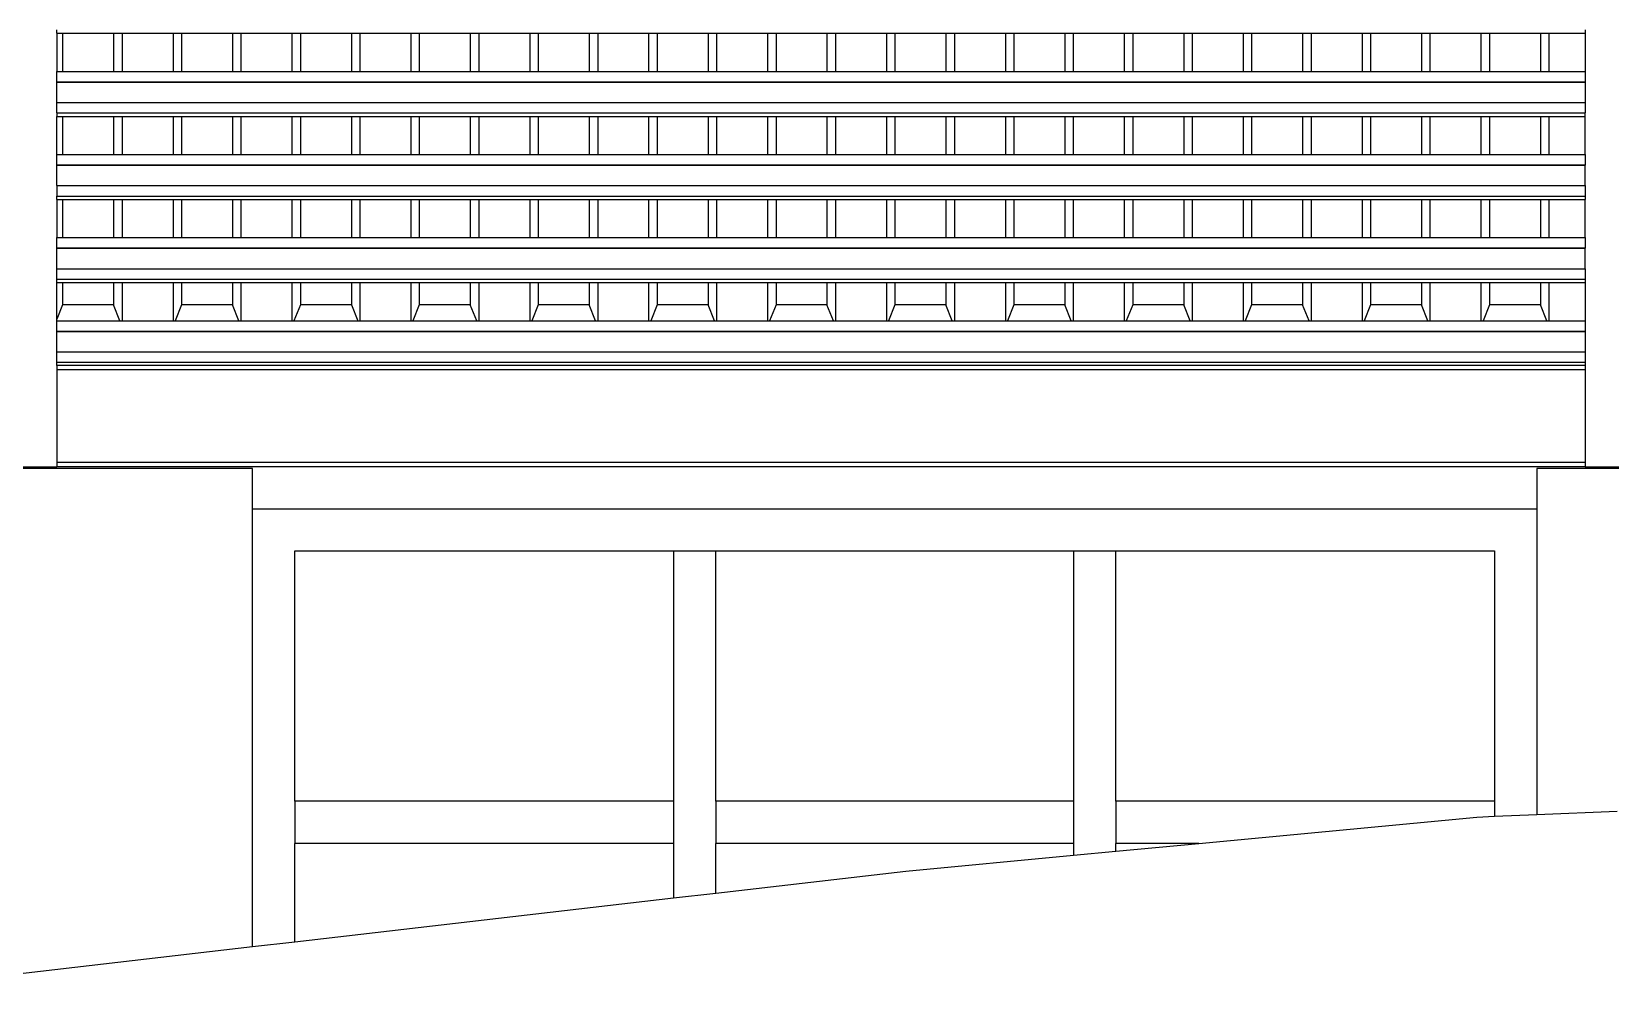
# Model space of a CAD drawing. Extents: x -101 to 101, y -14 to 18.
# Drawn here: x -58.902 to -55.152, y 7.873 to 10.178 of the extents above; entities that cross this region are included whole.
import ezdxf

# ---------------------------------------------------------------- set-up
doc = ezdxf.new("R2010")
doc.units = 0
doc.layers.get('0').update_dxf_attribs({"linetype": 'CONTINUOUS'})
doc.layers.add('SECTIONCUTEDGES', color=7, linetype='CONTINUOUS')

msp = doc.modelspace()

# ---------------------------------------------------------------- linework, layer by layer
for p, q in [((-58.8423, 10.1742), (-58.8423, 10.1824)), ((-58.8423, 10.1742), (-58.8286, 10.1742)), ((-58.8423, 10.1742), (-58.8423, 10.0838)), ((-58.8286, 10.1742), (-58.8286, 10.0838)), ((-58.8286, 10.1742), (-58.7075, 10.1742)), ((-58.7075, 10.1742), (-58.7075, 10.0838)), ((-58.7075, 10.1742), (-58.6874, 10.1742)), ((-58.6874, 10.1742), (-58.6874, 10.0838)), ((-58.6874, 10.1742), (-58.5663, 10.1742)), ((-58.5663, 10.1742), (-58.5663, 10.0838)), ((-58.5663, 10.1742), (-58.5462, 10.1742)), ((-58.5462, 10.1742), (-58.5462, 10.0838)), ((-58.5462, 10.1742), (-58.4251, 10.1742)), ((-58.4251, 10.1742), (-58.4251, 10.0838)), ((-58.4251, 10.1742), (-58.405, 10.1742)), ((-58.405, 10.1742), (-58.405, 10.0838)), ((-58.405, 10.1742), (-58.2839, 10.1742)), ((-58.2839, 10.1742), (-58.2839, 10.0838)), ((-58.2839, 10.1742), (-58.2637, 10.1742)), ((-58.2637, 10.1742), (-58.2637, 10.0838)), ((-58.2637, 10.1742), (-58.1427, 10.1742)), ((-58.1427, 10.1742), (-58.1427, 10.0838)), ((-58.1427, 10.1742), (-58.1225, 10.1742)), ((-58.1225, 10.1742), (-58.1225, 10.0838)), ((-58.1225, 10.1742), (-58.0015, 10.1742)), ((-58.0015, 10.1742), (-58.0015, 10.0838)), ((-58.0015, 10.1742), (-57.9813, 10.1742)), ((-57.9813, 10.1742), (-57.9813, 10.0838)), ((-57.9813, 10.1742), (-57.8603, 10.1742)), ((-57.8603, 10.1742), (-57.8603, 10.0838)), ((-57.8603, 10.1742), (-57.8401, 10.1742)), ((-57.8401, 10.1742), (-57.8401, 10.0838)), ((-57.8401, 10.1742), (-57.7191, 10.1742)), ((-57.7191, 10.1742), (-57.7191, 10.0838)), ((-57.7191, 10.1742), (-57.6989, 10.1742)), ((-57.6989, 10.1742), (-57.6989, 10.0838)), ((-57.6989, 10.1742), (-57.5779, 10.1742)), ((-57.5779, 10.1742), (-57.5779, 10.0838)), ((-57.5779, 10.1742), (-57.5577, 10.1742)), ((-57.5577, 10.1742), (-57.5577, 10.0838)), ((-57.5577, 10.1742), (-57.4367, 10.1742)), ((-57.4367, 10.1742), (-57.4367, 10.0838)), ((-57.4367, 10.1742), (-57.4165, 10.1742)), ((-57.4165, 10.1742), (-57.4165, 10.0838)), ((-57.4165, 10.1742), (-57.2955, 10.1742)), ((-57.2955, 10.1742), (-57.2955, 10.0838)), ((-57.2955, 10.1742), (-57.2753, 10.1742)), ((-57.2753, 10.1742), (-57.2753, 10.0838)), ((-57.2753, 10.1742), (-57.1543, 10.1742)), ((-57.1543, 10.1742), (-57.1543, 10.0838)), ((-57.1543, 10.1742), (-57.1341, 10.1742)), ((-57.1341, 10.1742), (-57.1341, 10.0838)), ((-57.1341, 10.1742), (-57.0131, 10.1742)), ((-57.0131, 10.1742), (-57.0131, 10.0838)), ((-57.0131, 10.1742), (-56.9929, 10.1742)), ((-56.9929, 10.1742), (-56.9929, 10.0838)), ((-56.9929, 10.1742), (-56.8718, 10.1742)), ((-56.8718, 10.1742), (-56.8718, 10.0838)), ((-56.8718, 10.1742), (-56.8517, 10.1742)), ((-56.8517, 10.1742), (-56.8517, 10.0838)), ((-56.8517, 10.1742), (-56.7306, 10.1742)), ((-56.7306, 10.1742), (-56.7306, 10.0838)), ((-56.7306, 10.1742), (-56.7105, 10.1742)), ((-56.7105, 10.1742), (-56.7105, 10.0838)), ((-56.7105, 10.1742), (-56.5894, 10.1742)), ((-56.5894, 10.1742), (-56.5894, 10.0838)), ((-56.5894, 10.1742), (-56.5693, 10.1742)), ((-56.5693, 10.1742), (-56.5693, 10.0838)), ((-56.5693, 10.1742), (-56.4482, 10.1742)), ((-56.4482, 10.1742), (-56.4482, 10.0838)), ((-56.4482, 10.1742), (-56.4281, 10.1742)), ((-56.4281, 10.1742), (-56.4281, 10.0838)), ((-56.4281, 10.1742), (-56.307, 10.1742)), ((-56.307, 10.1742), (-56.307, 10.0838)), ((-56.307, 10.1742), (-56.2868, 10.1742)), ((-56.2868, 10.1742), (-56.2868, 10.0838)), ((-56.2868, 10.1742), (-56.1658, 10.1742)), ((-56.1658, 10.1742), (-56.1658, 10.0838)), ((-56.1658, 10.1742), (-56.1456, 10.1742)), ((-56.1456, 10.1742), (-56.1456, 10.0838)), ((-56.1456, 10.1742), (-56.0246, 10.1742)), ((-56.0246, 10.1742), (-56.0246, 10.0838)), ((-56.0246, 10.1742), (-56.0044, 10.1742)), ((-56.0044, 10.1742), (-56.0044, 10.0838)), ((-56.0044, 10.1742), (-55.8834, 10.1742)), ((-55.8834, 10.1742), (-55.8834, 10.0838)), ((-55.8834, 10.1742), (-55.8632, 10.1742)), ((-55.8632, 10.1742), (-55.8632, 10.0838)), ((-55.8632, 10.1742), (-55.7422, 10.1742)), ((-55.7422, 10.1742), (-55.7422, 10.0838)), ((-55.7422, 10.1742), (-55.722, 10.1742)), ((-55.722, 10.1742), (-55.722, 10.0838)), ((-55.722, 10.1742), (-55.601, 10.1742)), ((-55.601, 10.1742), (-55.601, 10.0838)), ((-55.601, 10.1742), (-55.5808, 10.1742)), ((-55.5808, 10.1742), (-55.5808, 10.0838)), ((-55.5808, 10.1742), (-55.4598, 10.1742)), ((-55.4598, 10.1742), (-55.4598, 10.0838)), ((-55.4598, 10.1742), (-55.4396, 10.1742)), ((-55.4396, 10.1742), (-55.4396, 10.0838)), ((-55.4396, 10.1742), (-55.3186, 10.1742)), ((-55.3186, 10.1742), (-55.3186, 10.0838)), ((-55.3186, 10.1742), (-55.2984, 10.1742)), ((-55.2984, 10.1742), (-55.2984, 10.0838)), ((-55.2984, 10.1742), (-55.2123, 10.1742)), ((-55.2123, 10.1824), (-55.2123, 10.1742)), ((-55.2123, 10.1742), (-55.2123, 10.0838)), ((-58.8423, 10.0838), (-58.8286, 10.0838)), ((-58.8423, 10.0591), (-58.8423, 10.0838)), ((-58.8423, 10.0591), (-55.2123, 10.0591)), ((-58.8423, 10.0583), (-58.8423, 10.0591)), ((-58.8423, 10.0583), (-55.2123, 10.0583)), ((-58.8423, 10.0098), (-58.8423, 10.0583)), ((-58.8286, 10.0838), (-58.7075, 10.0838)), ((-58.7075, 10.0838), (-58.6874, 10.0838)), ((-58.6874, 10.0838), (-58.5663, 10.0838)), ((-58.5663, 10.0838), (-58.5462, 10.0838)), ((-58.5462, 10.0838), (-58.4251, 10.0838)), ((-58.4251, 10.0838), (-58.405, 10.0838)), ((-58.405, 10.0838), (-58.2839, 10.0838)), ((-58.2839, 10.0838), (-58.2637, 10.0838)), ((-58.2637, 10.0838), (-58.1427, 10.0838)), ((-58.1427, 10.0838), (-58.1225, 10.0838)), ((-58.1225, 10.0838), (-58.0015, 10.0838)), ((-58.0015, 10.0838), (-57.9813, 10.0838)), ((-57.9813, 10.0838), (-57.8603, 10.0838)), ((-57.8603, 10.0838), (-57.8401, 10.0838)), ((-57.8401, 10.0838), (-57.7191, 10.0838)), ((-57.7191, 10.0838), (-57.6989, 10.0838)), ((-57.6989, 10.0838), (-57.5779, 10.0838)), ((-57.5779, 10.0838), (-57.5577, 10.0838)), ((-57.5577, 10.0838), (-57.4367, 10.0838)), ((-57.4367, 10.0838), (-57.4165, 10.0838)), ((-57.4165, 10.0838), (-57.2955, 10.0838)), ((-57.2955, 10.0838), (-57.2753, 10.0838)), ((-57.2753, 10.0838), (-57.1543, 10.0838)), ((-57.1543, 10.0838), (-57.1341, 10.0838)), ((-57.1341, 10.0838), (-57.0131, 10.0838)), ((-57.0131, 10.0838), (-56.9929, 10.0838)), ((-56.9929, 10.0838), (-56.8718, 10.0838)), ((-56.8718, 10.0838), (-56.8517, 10.0838)), ((-56.8517, 10.0838), (-56.7306, 10.0838)), ((-56.7306, 10.0838), (-56.7105, 10.0838)), ((-56.7105, 10.0838), (-56.5894, 10.0838)), ((-56.5894, 10.0838), (-56.5693, 10.0838)), ((-56.5693, 10.0838), (-56.4482, 10.0838)), ((-56.4482, 10.0838), (-56.4281, 10.0838)), ((-56.4281, 10.0838), (-56.307, 10.0838)), ((-56.307, 10.0838), (-56.2868, 10.0838)), ((-56.2868, 10.0838), (-56.1658, 10.0838)), ((-56.1658, 10.0838), (-56.1456, 10.0838)), ((-56.1456, 10.0838), (-56.0246, 10.0838)), ((-56.0246, 10.0838), (-56.0044, 10.0838)), ((-56.0044, 10.0838), (-55.8834, 10.0838)), ((-55.8834, 10.0838), (-55.8632, 10.0838)), ((-55.8632, 10.0838), (-55.7422, 10.0838)), ((-55.7422, 10.0838), (-55.722, 10.0838)), ((-55.722, 10.0838), (-55.601, 10.0838)), ((-55.601, 10.0838), (-55.5808, 10.0838)), ((-55.5808, 10.0838), (-55.4598, 10.0838)), ((-55.4598, 10.0838), (-55.4396, 10.0838)), ((-55.4396, 10.0838), (-55.3186, 10.0838)), ((-55.3186, 10.0838), (-55.2984, 10.0838)), ((-55.2984, 10.0838), (-55.2123, 10.0838)), ((-55.2123, 10.0838), (-55.2123, 10.0591)), ((-55.2123, 10.0591), (-55.2123, 10.0583)), ((-55.2123, 10.0583), (-55.2123, 10.0098)), ((-58.8423, 10.0098), (-55.2123, 10.0098)), ((-58.8423, 9.9851), (-58.8423, 10.0098)), ((-58.8423, 9.9851), (-55.2123, 9.9851)), ((-58.8423, 9.9851), (-58.8423, 9.9769)), ((-58.8423, 9.9769), (-58.8286, 9.9769)), ((-58.8423, 9.8865), (-58.8423, 9.9769)), ((-58.8286, 9.9769), (-58.8286, 9.8865)), ((-58.8286, 9.9769), (-58.7075, 9.9769)), ((-58.7075, 9.9769), (-58.7075, 9.8865)), ((-58.7075, 9.9769), (-58.6874, 9.9769)), ((-58.6874, 9.9769), (-58.6874, 9.8865)), ((-58.6874, 9.9769), (-58.5663, 9.9769)), ((-58.5663, 9.9769), (-58.5663, 9.8865)), ((-58.5663, 9.9769), (-58.5462, 9.9769)), ((-58.5462, 9.9769), (-58.5462, 9.8865)), ((-58.5462, 9.9769), (-58.4251, 9.9769)), ((-58.4251, 9.9769), (-58.4251, 9.8865)), ((-58.4251, 9.9769), (-58.405, 9.9769)), ((-58.405, 9.9769), (-58.405, 9.8865)), ((-58.405, 9.9769), (-58.2839, 9.9769)), ((-58.2839, 9.9769), (-58.2839, 9.8865)), ((-58.2839, 9.9769), (-58.2637, 9.9769)), ((-58.2637, 9.9769), (-58.2637, 9.8865)), ((-58.2637, 9.9769), (-58.1427, 9.9769)), ((-58.1427, 9.9769), (-58.1427, 9.8865)), ((-58.1427, 9.9769), (-58.1225, 9.9769)), ((-58.1225, 9.9769), (-58.1225, 9.8865)), ((-58.1225, 9.9769), (-58.0015, 9.9769)), ((-58.0015, 9.9769), (-58.0015, 9.8865)), ((-58.0015, 9.9769), (-57.9813, 9.9769)), ((-57.9813, 9.9769), (-57.9813, 9.8865)), ((-57.9813, 9.9769), (-57.8603, 9.9769)), ((-57.8603, 9.9769), (-57.8603, 9.8865)), ((-57.8603, 9.9769), (-57.8401, 9.9769)), ((-57.8401, 9.9769), (-57.8401, 9.8865)), ((-57.8401, 9.9769), (-57.7191, 9.9769)), ((-57.7191, 9.9769), (-57.7191, 9.8865)), ((-57.7191, 9.9769), (-57.6989, 9.9769)), ((-57.6989, 9.9769), (-57.6989, 9.8865)), ((-57.6989, 9.9769), (-57.5779, 9.9769)), ((-57.5779, 9.9769), (-57.5779, 9.8865)), ((-57.5779, 9.9769), (-57.5577, 9.9769)), ((-57.5577, 9.9769), (-57.5577, 9.8865)), ((-57.5577, 9.9769), (-57.4367, 9.9769)), ((-57.4367, 9.9769), (-57.4367, 9.8865)), ((-57.4367, 9.9769), (-57.4165, 9.9769)), ((-57.4165, 9.9769), (-57.4165, 9.8865)), ((-57.4165, 9.9769), (-57.2955, 9.9769)), ((-57.2955, 9.9769), (-57.2955, 9.8865)), ((-57.2955, 9.9769), (-57.2753, 9.9769)), ((-57.2753, 9.9769), (-57.2753, 9.8865)), ((-57.2753, 9.9769), (-57.1543, 9.9769)), ((-57.1543, 9.9769), (-57.1543, 9.8865)), ((-57.1543, 9.9769), (-57.1341, 9.9769)), ((-57.1341, 9.9769), (-57.1341, 9.8865)), ((-57.1341, 9.9769), (-57.0131, 9.9769)), ((-57.0131, 9.9769), (-57.0131, 9.8865)), ((-57.0131, 9.9769), (-56.9929, 9.9769)), ((-56.9929, 9.9769), (-56.9929, 9.8865)), ((-56.9929, 9.9769), (-56.8718, 9.9769)), ((-56.8718, 9.9769), (-56.8718, 9.8865)), ((-56.8718, 9.9769), (-56.8517, 9.9769)), ((-56.8517, 9.9769), (-56.8517, 9.8865)), ((-56.8517, 9.9769), (-56.7306, 9.9769)), ((-56.7306, 9.9769), (-56.7306, 9.8865)), ((-56.7306, 9.9769), (-56.7105, 9.9769)), ((-56.7105, 9.9769), (-56.7105, 9.8865)), ((-56.7105, 9.9769), (-56.5894, 9.9769)), ((-56.5894, 9.9769), (-56.5894, 9.8865)), ((-56.5894, 9.9769), (-56.5693, 9.9769)), ((-56.5693, 9.9769), (-56.5693, 9.8865)), ((-56.5693, 9.9769), (-56.4482, 9.9769)), ((-56.4482, 9.9769), (-56.4482, 9.8865)), ((-56.4482, 9.9769), (-56.4281, 9.9769)), ((-56.4281, 9.9769), (-56.4281, 9.8865)), ((-56.4281, 9.9769), (-56.307, 9.9769)), ((-56.307, 9.9769), (-56.307, 9.8865)), ((-56.307, 9.9769), (-56.2868, 9.9769)), ((-56.2868, 9.9769), (-56.2868, 9.8865)), ((-56.2868, 9.9769), (-56.1658, 9.9769)), ((-56.1658, 9.9769), (-56.1658, 9.8865)), ((-56.1658, 9.9769), (-56.1456, 9.9769)), ((-56.1456, 9.9769), (-56.1456, 9.8865)), ((-56.1456, 9.9769), (-56.0246, 9.9769)), ((-56.0246, 9.9769), (-56.0246, 9.8865)), ((-56.0246, 9.9769), (-56.0044, 9.9769)), ((-56.0044, 9.9769), (-56.0044, 9.8865)), ((-56.0044, 9.9769), (-55.8834, 9.9769)), ((-55.8834, 9.9769), (-55.8834, 9.8865)), ((-55.8834, 9.9769), (-55.8632, 9.9769)), ((-55.8632, 9.9769), (-55.8632, 9.8865)), ((-55.8632, 9.9769), (-55.7422, 9.9769)), ((-55.7422, 9.9769), (-55.7422, 9.8865)), ((-55.7422, 9.9769), (-55.722, 9.9769)), ((-55.722, 9.9769), (-55.722, 9.8865)), ((-55.722, 9.9769), (-55.601, 9.9769)), ((-55.601, 9.9769), (-55.601, 9.8865)), ((-55.601, 9.9769), (-55.5808, 9.9769)), ((-55.5808, 9.9769), (-55.5808, 9.8865)), ((-55.5808, 9.9769), (-55.4598, 9.9769)), ((-55.4598, 9.9769), (-55.4598, 9.8865)), ((-55.4598, 9.9769), (-55.4396, 9.9769)), ((-55.4396, 9.9769), (-55.4396, 9.8865)), ((-55.4396, 9.9769), (-55.3186, 9.9769)), ((-55.3186, 9.9769), (-55.3186, 9.8865)), ((-55.3186, 9.9769), (-55.2984, 9.9769)), ((-55.2984, 9.9769), (-55.2984, 9.8865)), ((-55.2984, 9.9769), (-55.2123, 9.9769)), ((-55.2123, 10.0098), (-55.2123, 9.9851)), ((-55.2123, 9.9769), (-55.2123, 9.9851)), ((-55.2123, 9.8865), (-55.2123, 9.9769)), ((-58.8423, 9.8865), (-58.8286, 9.8865)), ((-58.8423, 9.8618), (-58.8423, 9.8865)), ((-58.8286, 9.8865), (-58.7075, 9.8865)), ((-58.7075, 9.8865), (-58.6874, 9.8865)), ((-58.6874, 9.8865), (-58.5663, 9.8865)), ((-58.5663, 9.8865), (-58.5462, 9.8865)), ((-58.5462, 9.8865), (-58.4251, 9.8865)), ((-58.4251, 9.8865), (-58.405, 9.8865)), ((-58.405, 9.8865), (-58.2839, 9.8865)), ((-58.2839, 9.8865), (-58.2637, 9.8865)), ((-58.2637, 9.8865), (-58.1427, 9.8865)), ((-58.1427, 9.8865), (-58.1225, 9.8865)), ((-58.1225, 9.8865), (-58.0015, 9.8865)), ((-58.0015, 9.8865), (-57.9813, 9.8865)), ((-57.9813, 9.8865), (-57.8603, 9.8865)), ((-57.8603, 9.8865), (-57.8401, 9.8865)), ((-57.8401, 9.8865), (-57.7191, 9.8865)), ((-57.7191, 9.8865), (-57.6989, 9.8865)), ((-57.6989, 9.8865), (-57.5779, 9.8865)), ((-57.5779, 9.8865), (-57.5577, 9.8865)), ((-57.5577, 9.8865), (-57.4367, 9.8865)), ((-57.4367, 9.8865), (-57.4165, 9.8865)), ((-57.4165, 9.8865), (-57.2955, 9.8865)), ((-57.2955, 9.8865), (-57.2753, 9.8865)), ((-57.2753, 9.8865), (-57.1543, 9.8865)), ((-57.1543, 9.8865), (-57.1341, 9.8865)), ((-57.1341, 9.8865), (-57.0131, 9.8865)), ((-57.0131, 9.8865), (-56.9929, 9.8865)), ((-56.9929, 9.8865), (-56.8718, 9.8865)), ((-56.8718, 9.8865), (-56.8517, 9.8865)), ((-56.8517, 9.8865), (-56.7306, 9.8865)), ((-56.7306, 9.8865), (-56.7105, 9.8865)), ((-56.7105, 9.8865), (-56.5894, 9.8865)), ((-56.5894, 9.8865), (-56.5693, 9.8865)), ((-56.5693, 9.8865), (-56.4482, 9.8865)), ((-56.4482, 9.8865), (-56.4281, 9.8865)), ((-56.4281, 9.8865), (-56.307, 9.8865)), ((-56.307, 9.8865), (-56.2868, 9.8865)), ((-56.2868, 9.8865), (-56.1658, 9.8865)), ((-56.1658, 9.8865), (-56.1456, 9.8865)), ((-56.1456, 9.8865), (-56.0246, 9.8865)), ((-56.0246, 9.8865), (-56.0044, 9.8865)), ((-56.0044, 9.8865), (-55.8834, 9.8865)), ((-55.8834, 9.8865), (-55.8632, 9.8865)), ((-55.8632, 9.8865), (-55.7422, 9.8865)), ((-55.7422, 9.8865), (-55.722, 9.8865)), ((-55.722, 9.8865), (-55.601, 9.8865)), ((-55.601, 9.8865), (-55.5808, 9.8865)), ((-55.5808, 9.8865), (-55.4598, 9.8865)), ((-55.4598, 9.8865), (-55.4396, 9.8865)), ((-55.4396, 9.8865), (-55.3186, 9.8865)), ((-55.3186, 9.8865), (-55.2984, 9.8865)), ((-55.2984, 9.8865), (-55.2123, 9.8865)), ((-55.2123, 9.8865), (-55.2123, 9.8618)), ((-58.8423, 9.8618), (-55.2123, 9.8618)), ((-58.8423, 9.861), (-58.8423, 9.8618)), ((-58.8423, 9.861), (-55.2123, 9.861)), ((-58.8423, 9.8125), (-58.8423, 9.861)), ((-55.2123, 9.8618), (-55.2123, 9.861)), ((-55.2123, 9.8125), (-55.2123, 9.861)), ((-58.8423, 9.8125), (-55.2123, 9.8125)), ((-58.8423, 9.8125), (-58.8423, 9.7879)), ((-58.8423, 9.7879), (-55.2123, 9.7879)), ((-58.8423, 9.7796), (-58.8423, 9.7879)), ((-55.2123, 9.8125), (-55.2123, 9.7879)), ((-55.2123, 9.7879), (-55.2123, 9.7796)), ((-58.8423, 9.7796), (-58.8286, 9.7796)), ((-58.8423, 9.7796), (-58.8423, 9.6892)), ((-58.8286, 9.7796), (-58.8286, 9.6892)), ((-58.8286, 9.7796), (-58.7075, 9.7796)), ((-58.7075, 9.7796), (-58.7075, 9.6892)), ((-58.7075, 9.7796), (-58.6874, 9.7796)), ((-58.6874, 9.7796), (-58.6874, 9.6892)), ((-58.6874, 9.7796), (-58.5663, 9.7796)), ((-58.5663, 9.7796), (-58.5663, 9.6892)), ((-58.5663, 9.7796), (-58.5462, 9.7796)), ((-58.5462, 9.7796), (-58.5462, 9.6892)), ((-58.5462, 9.7796), (-58.4251, 9.7796)), ((-58.4251, 9.7796), (-58.4251, 9.6892)), ((-58.4251, 9.7796), (-58.405, 9.7796)), ((-58.405, 9.7796), (-58.405, 9.6892)), ((-58.405, 9.7796), (-58.2839, 9.7796)), ((-58.2839, 9.7796), (-58.2839, 9.6892)), ((-58.2839, 9.7796), (-58.2637, 9.7796)), ((-58.2637, 9.7796), (-58.2637, 9.6892)), ((-58.2637, 9.7796), (-58.1427, 9.7796)), ((-58.1427, 9.7796), (-58.1427, 9.6892)), ((-58.1427, 9.7796), (-58.1225, 9.7796)), ((-58.1225, 9.7796), (-58.1225, 9.6892)), ((-58.1225, 9.7796), (-58.0015, 9.7796)), ((-58.0015, 9.7796), (-58.0015, 9.6892)), ((-58.0015, 9.7796), (-57.9813, 9.7796)), ((-57.9813, 9.7796), (-57.9813, 9.6892)), ((-57.9813, 9.7796), (-57.8603, 9.7796)), ((-57.8603, 9.7796), (-57.8603, 9.6892)), ((-57.8603, 9.7796), (-57.8401, 9.7796)), ((-57.8401, 9.7796), (-57.8401, 9.6892)), ((-57.8401, 9.7796), (-57.7191, 9.7796)), ((-57.7191, 9.7796), (-57.7191, 9.6892)), ((-57.7191, 9.7796), (-57.6989, 9.7796)), ((-57.6989, 9.7796), (-57.6989, 9.6892)), ((-57.6989, 9.7796), (-57.5779, 9.7796)), ((-57.5779, 9.7796), (-57.5779, 9.6892)), ((-57.5779, 9.7796), (-57.5577, 9.7796)), ((-57.5577, 9.7796), (-57.5577, 9.6892)), ((-57.5577, 9.7796), (-57.4367, 9.7796)), ((-57.4367, 9.7796), (-57.4367, 9.6892)), ((-57.4367, 9.7796), (-57.4165, 9.7796)), ((-57.4165, 9.7796), (-57.4165, 9.6892)), ((-57.4165, 9.7796), (-57.2955, 9.7796)), ((-57.2955, 9.7796), (-57.2955, 9.6892)), ((-57.2955, 9.7796), (-57.2753, 9.7796)), ((-57.2753, 9.7796), (-57.2753, 9.6892)), ((-57.2753, 9.7796), (-57.1543, 9.7796)), ((-57.1543, 9.7796), (-57.1543, 9.6892)), ((-57.1543, 9.7796), (-57.1341, 9.7796)), ((-57.1341, 9.7796), (-57.1341, 9.6892)), ((-57.1341, 9.7796), (-57.0131, 9.7796)), ((-57.0131, 9.7796), (-57.0131, 9.6892)), ((-57.0131, 9.7796), (-56.9929, 9.7796)), ((-56.9929, 9.7796), (-56.9929, 9.6892)), ((-56.9929, 9.7796), (-56.8718, 9.7796)), ((-56.8718, 9.7796), (-56.8718, 9.6892)), ((-56.8718, 9.7796), (-56.8517, 9.7796)), ((-56.8517, 9.7796), (-56.8517, 9.6892)), ((-56.8517, 9.7796), (-56.7306, 9.7796)), ((-56.7306, 9.7796), (-56.7306, 9.6892)), ((-56.7306, 9.7796), (-56.7105, 9.7796)), ((-56.7105, 9.7796), (-56.7105, 9.6892)), ((-56.7105, 9.7796), (-56.5894, 9.7796)), ((-56.5894, 9.7796), (-56.5894, 9.6892)), ((-56.5894, 9.7796), (-56.5693, 9.7796)), ((-56.5693, 9.7796), (-56.5693, 9.6892)), ((-56.5693, 9.7796), (-56.4482, 9.7796)), ((-56.4482, 9.7796), (-56.4482, 9.6892)), ((-56.4482, 9.7796), (-56.4281, 9.7796)), ((-56.4281, 9.7796), (-56.4281, 9.6892)), ((-56.4281, 9.7796), (-56.307, 9.7796)), ((-56.307, 9.7796), (-56.307, 9.6892)), ((-56.307, 9.7796), (-56.2868, 9.7796)), ((-56.2868, 9.7796), (-56.2868, 9.6892)), ((-56.2868, 9.7796), (-56.1658, 9.7796)), ((-56.1658, 9.7796), (-56.1658, 9.6892)), ((-56.1658, 9.7796), (-56.1456, 9.7796)), ((-56.1456, 9.7796), (-56.1456, 9.6892)), ((-56.1456, 9.7796), (-56.0246, 9.7796)), ((-56.0246, 9.7796), (-56.0246, 9.6892)), ((-56.0246, 9.7796), (-56.0044, 9.7796)), ((-56.0044, 9.7796), (-56.0044, 9.6892)), ((-56.0044, 9.7796), (-55.8834, 9.7796)), ((-55.8834, 9.7796), (-55.8834, 9.6892)), ((-55.8834, 9.7796), (-55.8632, 9.7796)), ((-55.8632, 9.7796), (-55.8632, 9.6892)), ((-55.8632, 9.7796), (-55.7422, 9.7796)), ((-55.7422, 9.7796), (-55.7422, 9.6892)), ((-55.7422, 9.7796), (-55.722, 9.7796)), ((-55.722, 9.7796), (-55.722, 9.6892)), ((-55.722, 9.7796), (-55.601, 9.7796)), ((-55.601, 9.7796), (-55.601, 9.6892)), ((-55.601, 9.7796), (-55.5808, 9.7796)), ((-55.5808, 9.7796), (-55.5808, 9.6892)), ((-55.5808, 9.7796), (-55.4598, 9.7796)), ((-55.4598, 9.7796), (-55.4598, 9.6892)), ((-55.4598, 9.7796), (-55.4396, 9.7796)), ((-55.4396, 9.7796), (-55.4396, 9.6892)), ((-55.4396, 9.7796), (-55.3186, 9.7796)), ((-55.3186, 9.7796), (-55.3186, 9.6892)), ((-55.3186, 9.7796), (-55.2984, 9.7796)), ((-55.2984, 9.7796), (-55.2984, 9.6892)), ((-55.2984, 9.7796), (-55.2123, 9.7796)), ((-55.2123, 9.6892), (-55.2123, 9.7796)), ((-58.8423, 9.6892), (-58.8286, 9.6892)), ((-58.8423, 9.6646), (-58.8423, 9.6892)), ((-58.8286, 9.6892), (-58.7075, 9.6892)), ((-58.7075, 9.6892), (-58.6874, 9.6892)), ((-58.6874, 9.6892), (-58.5663, 9.6892)), ((-58.5663, 9.6892), (-58.5462, 9.6892)), ((-58.5462, 9.6892), (-58.4251, 9.6892)), ((-58.4251, 9.6892), (-58.405, 9.6892)), ((-58.405, 9.6892), (-58.2839, 9.6892)), ((-58.2839, 9.6892), (-58.2637, 9.6892)), ((-58.2637, 9.6892), (-58.1427, 9.6892)), ((-58.1427, 9.6892), (-58.1225, 9.6892)), ((-58.1225, 9.6892), (-58.0015, 9.6892)), ((-58.0015, 9.6892), (-57.9813, 9.6892)), ((-57.9813, 9.6892), (-57.8603, 9.6892)), ((-57.8603, 9.6892), (-57.8401, 9.6892)), ((-57.8401, 9.6892), (-57.7191, 9.6892)), ((-57.7191, 9.6892), (-57.6989, 9.6892)), ((-57.6989, 9.6892), (-57.5779, 9.6892)), ((-57.5779, 9.6892), (-57.5577, 9.6892)), ((-57.5577, 9.6892), (-57.4367, 9.6892)), ((-57.4367, 9.6892), (-57.4165, 9.6892)), ((-57.4165, 9.6892), (-57.2955, 9.6892)), ((-57.2955, 9.6892), (-57.2753, 9.6892)), ((-57.2753, 9.6892), (-57.1543, 9.6892)), ((-57.1543, 9.6892), (-57.1341, 9.6892)), ((-57.1341, 9.6892), (-57.0131, 9.6892)), ((-57.0131, 9.6892), (-56.9929, 9.6892)), ((-56.9929, 9.6892), (-56.8718, 9.6892)), ((-56.8718, 9.6892), (-56.8517, 9.6892)), ((-56.8517, 9.6892), (-56.7306, 9.6892)), ((-56.7306, 9.6892), (-56.7105, 9.6892)), ((-56.7105, 9.6892), (-56.5894, 9.6892)), ((-56.5894, 9.6892), (-56.5693, 9.6892)), ((-56.5693, 9.6892), (-56.4482, 9.6892)), ((-56.4482, 9.6892), (-56.4281, 9.6892)), ((-56.4281, 9.6892), (-56.307, 9.6892)), ((-56.307, 9.6892), (-56.2868, 9.6892)), ((-56.2868, 9.6892), (-56.1658, 9.6892)), ((-56.1658, 9.6892), (-56.1456, 9.6892)), ((-56.1456, 9.6892), (-56.0246, 9.6892)), ((-56.0246, 9.6892), (-56.0044, 9.6892)), ((-56.0044, 9.6892), (-55.8834, 9.6892)), ((-55.8834, 9.6892), (-55.8632, 9.6892)), ((-55.8632, 9.6892), (-55.7422, 9.6892)), ((-55.7422, 9.6892), (-55.722, 9.6892)), ((-55.722, 9.6892), (-55.601, 9.6892)), ((-55.601, 9.6892), (-55.5808, 9.6892)), ((-55.5808, 9.6892), (-55.4598, 9.6892)), ((-55.4598, 9.6892), (-55.4396, 9.6892)), ((-55.4396, 9.6892), (-55.3186, 9.6892)), ((-55.3186, 9.6892), (-55.2984, 9.6892)), ((-55.2984, 9.6892), (-55.2123, 9.6892)), ((-55.2123, 9.6892), (-55.2123, 9.6646)), ((-58.8423, 9.6646), (-55.2123, 9.6646)), ((-58.8423, 9.6637), (-58.8423, 9.6646)), ((-58.8423, 9.6637), (-55.2123, 9.6637)), ((-58.8423, 9.6152), (-58.8423, 9.6637)), ((-55.2123, 9.6646), (-55.2123, 9.6637)), ((-55.2123, 9.6152), (-55.2123, 9.6637)), ((-58.8423, 9.6152), (-55.2123, 9.6152)), ((-58.8423, 9.5906), (-58.8423, 9.6152)), ((-55.2123, 9.6152), (-55.2123, 9.5906)), ((-58.8423, 9.5906), (-55.2123, 9.5906)), ((-58.8423, 9.5824), (-58.8423, 9.5906)), ((-58.8423, 9.5824), (-58.8286, 9.5824)), ((-58.8423, 9.4958), (-58.8423, 9.5824)), ((-58.8286, 9.5824), (-58.8286, 9.5292)), ((-58.8286, 9.5824), (-58.7075, 9.5824)), ((-58.7075, 9.5824), (-58.7075, 9.5292)), ((-58.7075, 9.5824), (-58.6874, 9.5824)), ((-58.6874, 9.5824), (-58.6874, 9.4919)), ((-58.6874, 9.5824), (-58.5663, 9.5824)), ((-58.5663, 9.5824), (-58.5663, 9.4919)), ((-58.5663, 9.5824), (-58.5462, 9.5824)), ((-58.5462, 9.5824), (-58.5462, 9.5292)), ((-58.5462, 9.5824), (-58.4251, 9.5824)), ((-58.4251, 9.5824), (-58.4251, 9.5292)), ((-58.4251, 9.5824), (-58.405, 9.5824)), ((-58.405, 9.5824), (-58.405, 9.4919)), ((-58.405, 9.5824), (-58.2839, 9.5824)), ((-58.2839, 9.5824), (-58.2839, 9.4919)), ((-58.2839, 9.5824), (-58.2637, 9.5824)), ((-58.2637, 9.5824), (-58.2637, 9.5292)), ((-58.2637, 9.5824), (-58.1427, 9.5824)), ((-58.1427, 9.5824), (-58.1427, 9.5292)), ((-58.1427, 9.5824), (-58.1225, 9.5824)), ((-58.1225, 9.5824), (-58.1225, 9.4919)), ((-58.1225, 9.5824), (-58.0015, 9.5824)), ((-58.0015, 9.5824), (-58.0015, 9.4919)), ((-58.0015, 9.5824), (-57.9813, 9.5824)), ((-57.9813, 9.5824), (-57.9813, 9.5292)), ((-57.9813, 9.5824), (-57.8603, 9.5824)), ((-57.8603, 9.5824), (-57.8603, 9.5292)), ((-57.8603, 9.5824), (-57.8401, 9.5824)), ((-57.8401, 9.5824), (-57.8401, 9.4919)), ((-57.8401, 9.5824), (-57.7191, 9.5824)), ((-57.7191, 9.5824), (-57.7191, 9.4919)), ((-57.7191, 9.5824), (-57.6989, 9.5824)), ((-57.6989, 9.5824), (-57.6989, 9.5292)), ((-57.6989, 9.5824), (-57.5779, 9.5824)), ((-57.5779, 9.5824), (-57.5779, 9.5292)), ((-57.5779, 9.5824), (-57.5577, 9.5824)), ((-57.5577, 9.5824), (-57.5577, 9.4919)), ((-57.5577, 9.5824), (-57.4367, 9.5824)), ((-57.4367, 9.5824), (-57.4367, 9.4919)), ((-57.4367, 9.5824), (-57.4165, 9.5824)), ((-57.4165, 9.5824), (-57.4165, 9.5292)), ((-57.4165, 9.5824), (-57.2955, 9.5824)), ((-57.2955, 9.5824), (-57.2955, 9.5292)), ((-57.2955, 9.5824), (-57.2753, 9.5824)), ((-57.2753, 9.5824), (-57.2753, 9.4919)), ((-57.2753, 9.5824), (-57.1543, 9.5824)), ((-57.1543, 9.5824), (-57.1543, 9.4919)), ((-57.1543, 9.5824), (-57.1341, 9.5824)), ((-57.1341, 9.5824), (-57.1341, 9.5292)), ((-57.1341, 9.5824), (-57.0131, 9.5824)), ((-57.0131, 9.5824), (-57.0131, 9.5292)), ((-57.0131, 9.5824), (-56.9929, 9.5824)), ((-56.9929, 9.5824), (-56.9929, 9.4919)), ((-56.9929, 9.5824), (-56.8718, 9.5824)), ((-56.8718, 9.5824), (-56.8718, 9.4919)), ((-56.8718, 9.5824), (-56.8517, 9.5824)), ((-56.8517, 9.5824), (-56.8517, 9.5292)), ((-56.8517, 9.5824), (-56.7306, 9.5824)), ((-56.7306, 9.5824), (-56.7306, 9.5292)), ((-56.7306, 9.5824), (-56.7105, 9.5824)), ((-56.7105, 9.5824), (-56.7105, 9.4919)), ((-56.7105, 9.5824), (-56.5894, 9.5824)), ((-56.5894, 9.5824), (-56.5894, 9.4919)), ((-56.5894, 9.5824), (-56.5693, 9.5824)), ((-56.5693, 9.5824), (-56.5693, 9.5292)), ((-56.5693, 9.5824), (-56.4482, 9.5824)), ((-56.4482, 9.5824), (-56.4482, 9.5292)), ((-56.4482, 9.5824), (-56.4281, 9.5824)), ((-56.4281, 9.5824), (-56.4281, 9.4919)), ((-56.4281, 9.5824), (-56.307, 9.5824)), ((-56.307, 9.5824), (-56.307, 9.4919)), ((-56.307, 9.5824), (-56.2868, 9.5824)), ((-56.2868, 9.5824), (-56.2868, 9.5292)), ((-56.2868, 9.5824), (-56.1658, 9.5824)), ((-56.1658, 9.5824), (-56.1658, 9.5292)), ((-56.1658, 9.5824), (-56.1456, 9.5824)), ((-56.1456, 9.5824), (-56.1456, 9.4919)), ((-56.1456, 9.5824), (-56.0246, 9.5824)), ((-56.0246, 9.5824), (-56.0246, 9.4919)), ((-56.0246, 9.5824), (-56.0044, 9.5824)), ((-56.0044, 9.5824), (-56.0044, 9.5292)), ((-56.0044, 9.5824), (-55.8834, 9.5824)), ((-55.8834, 9.5824), (-55.8834, 9.5292)), ((-55.8834, 9.5824), (-55.8632, 9.5824)), ((-55.8632, 9.5824), (-55.8632, 9.4919)), ((-55.8632, 9.5824), (-55.7422, 9.5824)), ((-55.7422, 9.5824), (-55.7422, 9.4919)), ((-55.7422, 9.5824), (-55.722, 9.5824)), ((-55.722, 9.5824), (-55.722, 9.5292)), ((-55.722, 9.5824), (-55.601, 9.5824)), ((-55.601, 9.5824), (-55.601, 9.5292)), ((-55.601, 9.5824), (-55.5808, 9.5824)), ((-55.5808, 9.5824), (-55.5808, 9.4919)), ((-55.5808, 9.5824), (-55.4598, 9.5824)), ((-55.4598, 9.5824), (-55.4598, 9.4919)), ((-55.4598, 9.5824), (-55.4396, 9.5824)), ((-55.4396, 9.5824), (-55.4396, 9.5292)), ((-55.4396, 9.5824), (-55.3186, 9.5824)), ((-55.3186, 9.5824), (-55.3186, 9.5292)), ((-55.3186, 9.5824), (-55.2984, 9.5824)), ((-55.2984, 9.5824), (-55.2984, 9.4919)), ((-55.2984, 9.5824), (-55.2123, 9.5824)), ((-55.2123, 9.5906), (-55.2123, 9.5824)), ((-55.2123, 9.5824), (-55.2123, 9.4919)), ((-58.8286, 9.5292), (-58.8423, 9.4958)), ((-58.7075, 9.5292), (-58.8286, 9.5292)), ((-58.6923, 9.4919), (-58.7075, 9.5292)), ((-58.5462, 9.5292), (-58.5614, 9.4919)), ((-58.4251, 9.5292), (-58.5462, 9.5292)), ((-58.4099, 9.4919), (-58.4251, 9.5292)), ((-58.2637, 9.5292), (-58.279, 9.4919)), ((-58.1427, 9.5292), (-58.2637, 9.5292)), ((-58.1427, 9.5292), (-58.1275, 9.4919)), ((-57.9813, 9.5292), (-57.9966, 9.4919)), ((-57.8603, 9.5292), (-57.9813, 9.5292)), ((-57.845, 9.4919), (-57.8603, 9.5292)), ((-57.6989, 9.5292), (-57.7142, 9.4919)), ((-57.5779, 9.5292), (-57.6989, 9.5292)), ((-57.5626, 9.4919), (-57.5779, 9.5292)), ((-57.4165, 9.5292), (-57.4318, 9.4919)), ((-57.2955, 9.5292), (-57.4165, 9.5292)), ((-57.2802, 9.4919), (-57.2955, 9.5292)), ((-57.1341, 9.5292), (-57.1493, 9.4919)), ((-57.0131, 9.5292), (-57.1341, 9.5292)), ((-56.9978, 9.4919), (-57.0131, 9.5292)), ((-56.8517, 9.5292), (-56.8669, 9.4919)), ((-56.7306, 9.5292), (-56.8517, 9.5292)), ((-56.7154, 9.4919), (-56.7306, 9.5292)), ((-56.5693, 9.5292), (-56.5845, 9.4919)), ((-56.4482, 9.5292), (-56.5693, 9.5292)), ((-56.433, 9.4919), (-56.4482, 9.5292)), ((-56.2868, 9.5292), (-56.3021, 9.4919)), ((-56.1658, 9.5292), (-56.2868, 9.5292)), ((-56.1506, 9.4919), (-56.1658, 9.5292)), ((-56.0044, 9.5292), (-56.0197, 9.4919)), ((-55.8834, 9.5292), (-56.0044, 9.5292)), ((-55.8681, 9.4919), (-55.8834, 9.5292)), ((-55.722, 9.5292), (-55.7373, 9.4919)), ((-55.601, 9.5292), (-55.722, 9.5292)), ((-55.5857, 9.4919), (-55.601, 9.5292)), ((-55.4396, 9.5292), (-55.4549, 9.4919)), ((-55.3186, 9.5292), (-55.4396, 9.5292)), ((-55.3033, 9.4919), (-55.3186, 9.5292)), ((-58.8423, 9.4919), (-58.8423, 9.4958)), ((-58.8423, 9.4919), (-58.6923, 9.4919)), ((-58.8423, 9.4673), (-58.8423, 9.4919)), ((-58.6923, 9.4919), (-58.6874, 9.4919)), ((-58.6874, 9.4919), (-58.5663, 9.4919)), ((-58.5663, 9.4919), (-58.5614, 9.4919)), ((-58.5614, 9.4919), (-58.4099, 9.4919)), ((-58.4099, 9.4919), (-58.405, 9.4919)), ((-58.405, 9.4919), (-58.2839, 9.4919)), ((-58.2839, 9.4919), (-58.279, 9.4919)), ((-58.279, 9.4919), (-58.1275, 9.4919)), ((-58.1275, 9.4919), (-58.1225, 9.4919)), ((-58.1225, 9.4919), (-58.0015, 9.4919)), ((-58.0015, 9.4919), (-57.9966, 9.4919)), ((-57.9966, 9.4919), (-57.845, 9.4919)), ((-57.845, 9.4919), (-57.8401, 9.4919)), ((-57.8401, 9.4919), (-57.7191, 9.4919)), ((-57.7191, 9.4919), (-57.7142, 9.4919)), ((-57.7142, 9.4919), (-57.5626, 9.4919)), ((-57.5626, 9.4919), (-57.5577, 9.4919)), ((-57.5577, 9.4919), (-57.4367, 9.4919)), ((-57.4367, 9.4919), (-57.4318, 9.4919)), ((-57.4318, 9.4919), (-57.2802, 9.4919)), ((-57.2802, 9.4919), (-57.2753, 9.4919)), ((-57.2753, 9.4919), (-57.1543, 9.4919)), ((-57.1543, 9.4919), (-57.1493, 9.4919)), ((-57.1493, 9.4919), (-56.9978, 9.4919)), ((-56.9978, 9.4919), (-56.9929, 9.4919)), ((-56.9929, 9.4919), (-56.8718, 9.4919)), ((-56.8718, 9.4919), (-56.8669, 9.4919)), ((-56.8669, 9.4919), (-56.7154, 9.4919)), ((-56.7154, 9.4919), (-56.7105, 9.4919)), ((-56.7105, 9.4919), (-56.5894, 9.4919)), ((-56.5894, 9.4919), (-56.5845, 9.4919)), ((-56.5845, 9.4919), (-56.433, 9.4919)), ((-56.433, 9.4919), (-56.4281, 9.4919)), ((-56.4281, 9.4919), (-56.307, 9.4919)), ((-56.307, 9.4919), (-56.3021, 9.4919)), ((-56.3021, 9.4919), (-56.1506, 9.4919)), ((-56.1506, 9.4919), (-56.1456, 9.4919)), ((-56.1456, 9.4919), (-56.0246, 9.4919)), ((-56.0246, 9.4919), (-56.0197, 9.4919)), ((-56.0197, 9.4919), (-55.8681, 9.4919)), ((-55.8681, 9.4919), (-55.8632, 9.4919)), ((-55.8632, 9.4919), (-55.7422, 9.4919)), ((-55.7422, 9.4919), (-55.7373, 9.4919)), ((-55.7373, 9.4919), (-55.5857, 9.4919)), ((-55.5857, 9.4919), (-55.5808, 9.4919)), ((-55.5808, 9.4919), (-55.4598, 9.4919)), ((-55.4598, 9.4919), (-55.4549, 9.4919)), ((-55.4549, 9.4919), (-55.3033, 9.4919)), ((-55.3033, 9.4919), (-55.2984, 9.4919)), ((-55.2984, 9.4919), (-55.2123, 9.4919)), ((-55.2123, 9.4919), (-55.2123, 9.4673)), ((-58.8423, 9.4673), (-55.2123, 9.4673)), ((-58.8423, 9.4665), (-58.8423, 9.4673)), ((-58.8423, 9.4665), (-55.2123, 9.4665)), ((-58.8423, 9.418), (-58.8423, 9.4665)), ((-55.2123, 9.4673), (-55.2123, 9.4665)), ((-55.2123, 9.4665), (-55.2123, 9.418)), ((-58.8423, 9.418), (-55.2123, 9.418)), ((-58.8423, 9.3933), (-58.8423, 9.418)), ((-55.2123, 9.418), (-55.2123, 9.3933)), ((-58.8423, 9.3933), (-55.2123, 9.3933)), ((-58.8423, 9.3851), (-58.8423, 9.3933)), ((-55.2123, 9.3851), (-58.8423, 9.3851)), ((-58.8423, 9.3851), (-58.8423, 9.3753)), ((-55.2123, 9.3753), (-58.8423, 9.3753)), ((-58.8423, 9.3753), (-58.8423, 9.1549)), ((-55.2123, 9.3933), (-55.2123, 9.3851)), ((-55.2123, 9.3851), (-55.2123, 9.3753)), ((-55.2123, 9.3753), (-55.2123, 9.1549)), ((-55.2123, 9.1549), (-58.8423, 9.1549)), ((-58.8423, 9.1549), (-58.8423, 9.1451)), ((-55.2123, 9.1549), (-55.2123, 9.1451)), ((-58.3773, 9.1408), (-59.5273, 9.1408)), ((-58.9623, 9.1451), (-58.8423, 9.1451)), ((-55.2123, 9.1451), (-58.8423, 9.1451)), ((-58.3773, 9.0451), (-58.3773, 9.1408)), ((-54.1773, 9.1408), (-55.3273, 9.1408)), ((-55.3273, 9.1408), (-55.3273, 9.0451)), ((-55.2123, 9.1451), (-55.0923, 9.1451)), ((-58.3773, 8.0058), (-58.3773, 9.0451)), ((-58.3773, 9.0451), (-55.3273, 9.0451)), ((-55.3273, 9.0451), (-55.3273, 8.3193)), ((-58.2773, 8.3508), (-58.2773, 8.9451)), ((-58.2773, 8.9451), (-57.3773, 8.9451)), ((-57.3773, 8.9451), (-57.2773, 8.9451)), ((-57.3773, 8.9451), (-57.3773, 8.3508)), ((-57.2773, 8.9451), (-56.4273, 8.9451)), ((-57.2773, 8.3508), (-57.2773, 8.9451)), ((-56.4273, 8.9451), (-56.4273, 8.3508)), ((-56.4273, 8.9451), (-56.3273, 8.9451)), ((-56.3273, 8.3508), (-56.3273, 8.9451)), ((-56.3273, 8.9451), (-55.4273, 8.9451)), ((-55.4273, 8.9451), (-55.4273, 8.3508)), ((-57.3773, 8.3508), (-58.2773, 8.3508)), ((-58.2773, 8.3508), (-58.2773, 8.2508)), ((-57.3773, 8.3508), (-57.3773, 8.2508)), ((-56.4273, 8.3508), (-57.2773, 8.3508)), ((-57.2773, 8.3508), (-57.2773, 8.2508)), ((-56.4273, 8.3508), (-56.4273, 8.2508)), ((-55.4273, 8.3508), (-56.3273, 8.3508)), ((-56.3273, 8.3508), (-56.3273, 8.2508)), ((-55.4273, 8.3508), (-55.4273, 8.3152)), ((-57.3773, 8.2508), (-58.2773, 8.2508)), ((-58.2773, 8.0174), (-58.2773, 8.2508)), ((-57.3773, 8.2508), (-57.3773, 8.1212)), ((-56.4273, 8.2508), (-57.2773, 8.2508)), ((-57.2773, 8.1327), (-57.2773, 8.2508)), ((-56.4273, 8.2508), (-56.4273, 8.2226)), ((-56.1296, 8.2508), (-56.3273, 8.2508)), ((-56.3273, 8.2321), (-56.3273, 8.2508))]:
    msp.add_line(p, q)
at = {"layer": 'SECTIONCUTEDGES'}
for p, q in [((-55.3273, 8.3193), (-55.1364, 8.3272)), ((-56.1296, 8.2508), (-55.4693, 8.3134)), ((-55.4693, 8.3134), (-55.4273, 8.3152)), ((-55.4273, 8.3152), (-55.3273, 8.3193)), ((-56.3273, 8.2321), (-56.1296, 8.2508)), ((-56.8255, 8.1848), (-56.4273, 8.2226)), ((-56.4273, 8.2226), (-56.3273, 8.2321)), ((-57.2773, 8.1327), (-56.8255, 8.1848)), ((-58.2773, 8.0174), (-57.3773, 8.1212)), ((-57.3773, 8.1212), (-57.2773, 8.1327)), ((-59.5273, 7.8732), (-58.3773, 8.0058)), ((-58.3773, 8.0058), (-58.2773, 8.0174))]:
    msp.add_line(p, q, dxfattribs=at)

doc.saveas('drawing.dxf')
